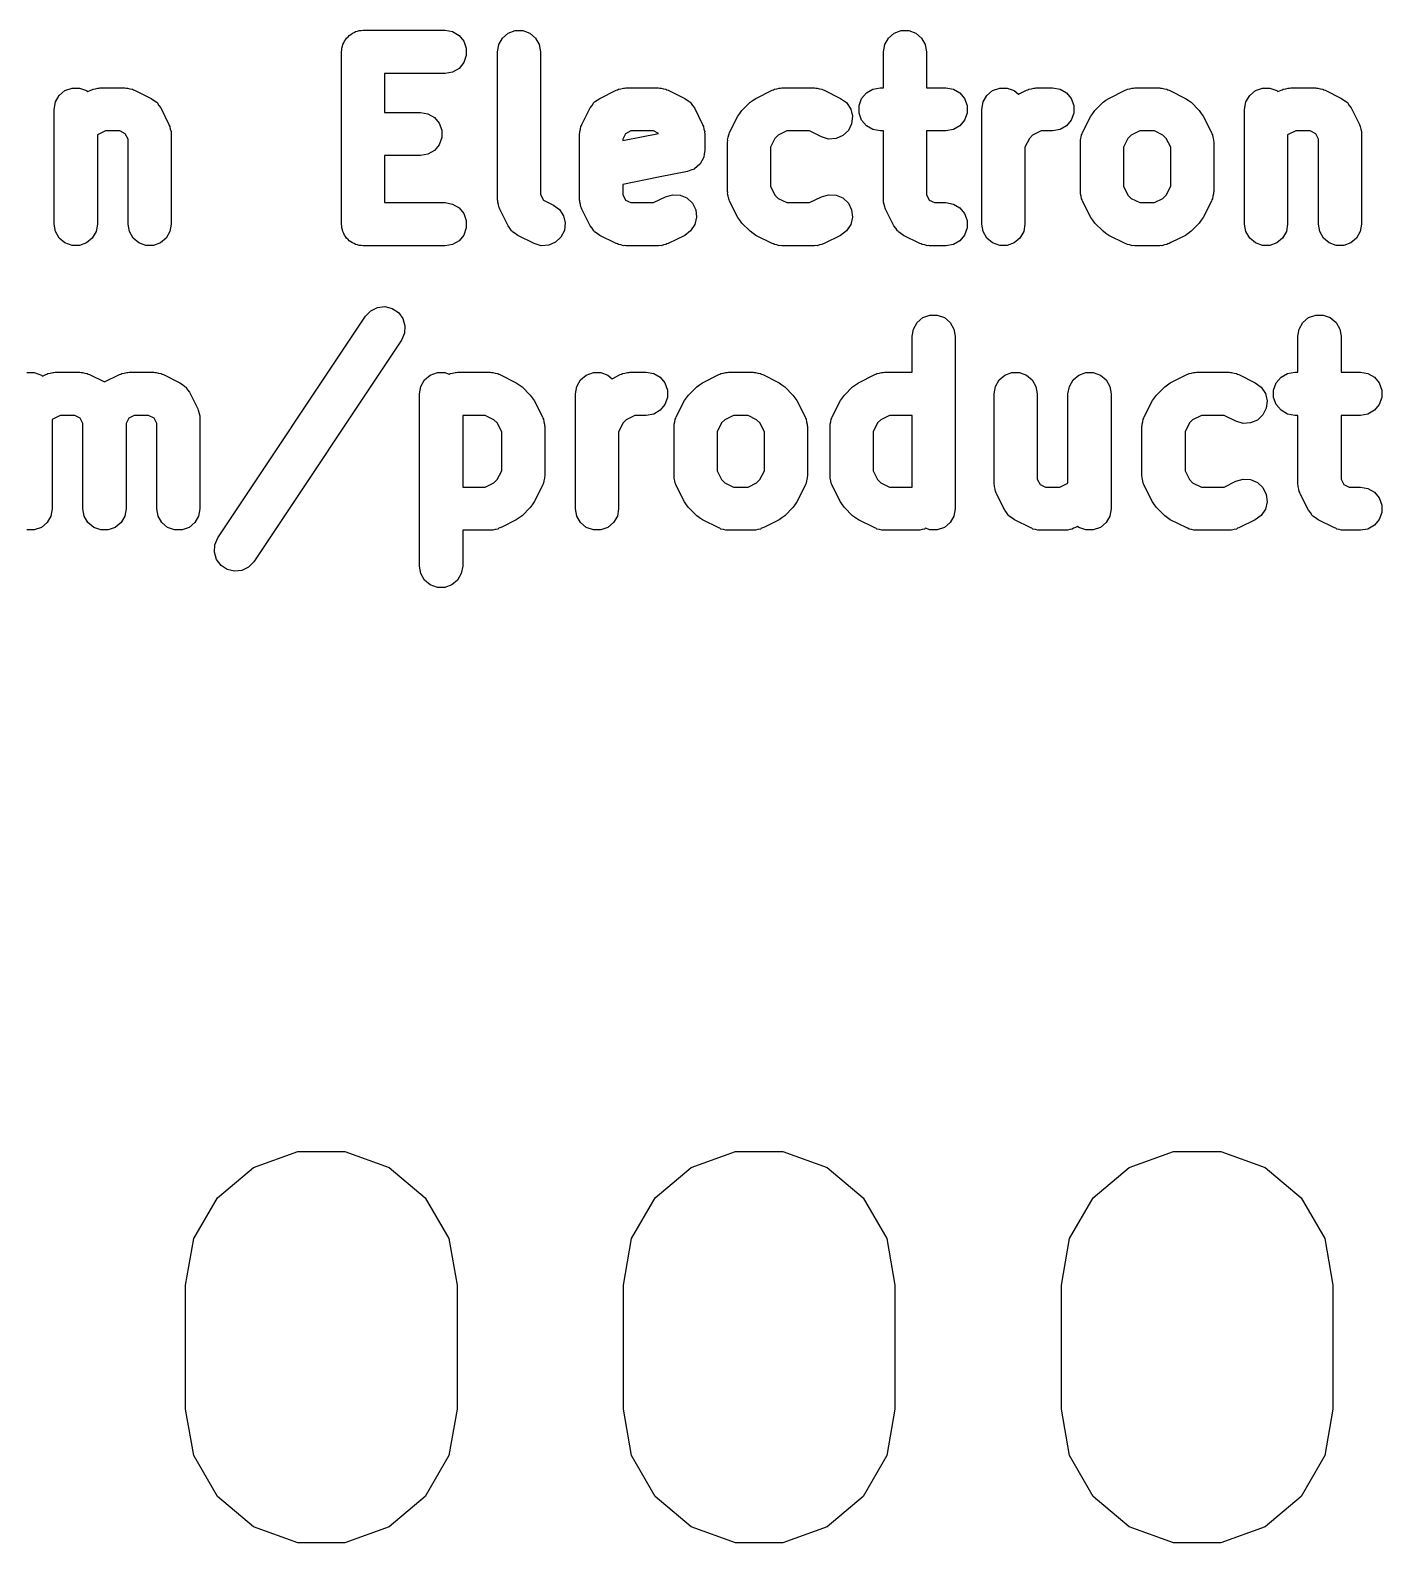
# Model space of a CAD drawing. Extents: x 94.7 to 182.4, y -163.6 to -70.2.
# Drawn here: x 160.08 to 167.92, y -109.25 to -100.48 of the extents above; entities that cross this region are included whole.
import ezdxf

# ---------------------------------------------------------------- set-up
doc = ezdxf.new("R2010")
doc.units = 0
doc.header["$MEASUREMENT"] = 0
doc.layers.add('BLACK', color=7, linetype='CONTINUOUS')

msp = doc.modelspace()

# ---------------------------------------------------------------- linework, layer by layer
at = {"layer": 'Black'}
for p, q in [((161.904, -100.545), (161.911, -100.537)), ((161.911, -100.537), (161.916, -100.527)), ((161.916, -100.527), (161.925, -100.52)), ((161.925, -100.52), (161.932, -100.512)), ((161.932, -100.512), (161.941, -100.506)), ((161.941, -100.506), (161.95, -100.499)), ((161.95, -100.499), (161.96, -100.495)), ((161.96, -100.495), (161.969, -100.49)), ((161.969, -100.49), (161.98, -100.488)), ((161.98, -100.488), (161.99, -100.484)), ((161.99, -100.484), (162.001, -100.484)), ((162.001, -100.484), (162.012, -100.482)), ((162.012, -100.482), (162.488, -100.482)), ((162.488, -100.482), (162.531, -100.49)), ((162.531, -100.49), (162.569, -100.512)), ((162.569, -100.512), (162.597, -100.545)), ((162.799, -100.565), (162.821, -100.527)), ((162.821, -100.527), (162.854, -100.499)), ((162.854, -100.499), (162.895, -100.484)), ((162.895, -100.484), (162.939, -100.484)), ((162.939, -100.484), (162.979, -100.499)), ((162.979, -100.499), (163.013, -100.527)), ((163.013, -100.527), (163.034, -100.565)), ((165.038, -100.565), (165.059, -100.527)), ((165.059, -100.527), (165.093, -100.499)), ((165.093, -100.499), (165.133, -100.484)), ((165.133, -100.484), (165.177, -100.484)), ((165.177, -100.484), (165.218, -100.499)), ((165.218, -100.499), (165.251, -100.527)), ((165.251, -100.527), (165.273, -100.565)), ((161.887, -100.607), (161.889, -100.597)), ((161.887, -101.607), (161.887, -100.607)), ((161.889, -100.586), (161.893, -100.575)), ((161.889, -100.597), (161.889, -100.586)), ((161.893, -100.575), (161.895, -100.565)), ((161.895, -100.565), (161.9, -100.555)), ((161.9, -100.555), (161.904, -100.545)), ((162.597, -100.545), (162.611, -100.586)), ((162.611, -100.586), (162.611, -100.629)), ((162.792, -100.607), (162.799, -100.565)), ((162.792, -101.465), (162.792, -100.607)), ((163.034, -100.565), (163.042, -100.607)), ((163.042, -100.607), (163.042, -101.435)), ((165.03, -100.607), (165.038, -100.565)), ((165.03, -100.816), (165.03, -100.607)), ((165.273, -100.565), (165.28, -100.607)), ((165.28, -100.607), (165.28, -100.816)), ((162.569, -100.703), (162.531, -100.725)), ((162.597, -100.67), (162.569, -100.703)), ((162.611, -100.629), (162.597, -100.67)), ((162.488, -100.732), (162.137, -100.732)), ((162.137, -100.732), (162.137, -100.959)), ((162.531, -100.725), (162.488, -100.732)), ((160.228, -100.898), (160.25, -100.86)), ((160.25, -100.86), (160.283, -100.832)), ((160.283, -100.832), (160.324, -100.818)), ((160.324, -100.818), (160.367, -100.818)), ((160.367, -100.818), (160.408, -100.832)), ((160.408, -100.832), (160.415, -100.838)), ((160.415, -100.838), (160.432, -100.829)), ((160.432, -100.829), (160.439, -100.827)), ((160.439, -100.827), (160.446, -100.823)), ((160.446, -100.823), (160.46, -100.821)), ((160.46, -100.821), (160.474, -100.817)), ((160.474, -100.817), (160.481, -100.817)), ((160.481, -100.817), (160.488, -100.816)), ((160.488, -100.816), (160.631, -100.816)), ((160.631, -100.816), (160.638, -100.817)), ((160.638, -100.817), (160.646, -100.817)), ((160.646, -100.817), (160.66, -100.821)), ((160.66, -100.821), (160.674, -100.823)), ((160.674, -100.823), (160.68, -100.827)), ((160.68, -100.827), (160.687, -100.829)), ((160.687, -100.829), (160.782, -100.877)), ((160.782, -100.877), (160.797, -100.887)), ((160.797, -100.887), (160.812, -100.898)), ((163.355, -100.898), (163.37, -100.887)), ((163.37, -100.887), (163.385, -100.877)), ((163.385, -100.877), (163.48, -100.829)), ((163.48, -100.829), (163.487, -100.827)), ((163.487, -100.827), (163.493, -100.823)), ((163.493, -100.823), (163.508, -100.821)), ((163.508, -100.821), (163.522, -100.817)), ((163.522, -100.817), (163.529, -100.817)), ((163.529, -100.817), (163.536, -100.816)), ((163.536, -100.816), (163.726, -100.816)), ((163.726, -100.816), (163.734, -100.817)), ((163.734, -100.817), (163.741, -100.817)), ((163.741, -100.817), (163.755, -100.821)), ((163.755, -100.821), (163.769, -100.823)), ((163.769, -100.823), (163.775, -100.827)), ((163.775, -100.827), (163.782, -100.829)), ((163.782, -100.829), (163.878, -100.877)), ((163.878, -100.877), (163.892, -100.887)), ((163.892, -100.887), (163.908, -100.898)), ((164.257, -100.9), (164.274, -100.888)), ((164.274, -100.888), (164.29, -100.877)), ((164.29, -100.877), (164.385, -100.829)), ((164.385, -100.829), (164.392, -100.827)), ((164.392, -100.827), (164.398, -100.823)), ((164.398, -100.823), (164.412, -100.821)), ((164.412, -100.821), (164.426, -100.817)), ((164.426, -100.817), (164.434, -100.817)), ((164.434, -100.817), (164.441, -100.816)), ((164.441, -100.816), (164.631, -100.816)), ((164.631, -100.816), (164.638, -100.817)), ((164.638, -100.817), (164.646, -100.817)), ((164.646, -100.817), (164.66, -100.821)), ((164.66, -100.821), (164.674, -100.823)), ((164.674, -100.823), (164.68, -100.827)), ((164.68, -100.827), (164.687, -100.829)), ((164.687, -100.829), (164.782, -100.877)), ((164.782, -100.877), (164.817, -100.902)), ((164.889, -100.919), (164.904, -100.878)), ((164.904, -100.878), (164.932, -100.845)), ((164.932, -100.845), (164.969, -100.823)), ((164.969, -100.823), (165.012, -100.816)), ((165.012, -100.816), (165.03, -100.816)), ((165.28, -100.816), (165.393, -100.816)), ((165.393, -100.816), (165.436, -100.823)), ((165.436, -100.823), (165.473, -100.845)), ((165.473, -100.845), (165.501, -100.878)), ((165.501, -100.878), (165.516, -100.919)), ((165.609, -100.898), (165.631, -100.86)), ((165.631, -100.86), (165.664, -100.832)), ((165.664, -100.832), (165.705, -100.818)), ((165.705, -100.818), (165.748, -100.818)), ((165.748, -100.818), (165.789, -100.832)), ((165.789, -100.832), (165.813, -100.853)), ((165.813, -100.853), (165.861, -100.829)), ((165.861, -100.829), (165.868, -100.827)), ((165.868, -100.827), (165.874, -100.823)), ((165.874, -100.823), (165.889, -100.821)), ((165.889, -100.821), (165.903, -100.817)), ((165.903, -100.817), (165.91, -100.817)), ((165.91, -100.817), (165.917, -100.816)), ((165.917, -100.816), (166.012, -100.816)), ((166.012, -100.816), (166.055, -100.823)), ((166.055, -100.823), (166.093, -100.845)), ((166.093, -100.845), (166.12, -100.878)), ((166.12, -100.878), (166.135, -100.919)), ((166.305, -100.9), (166.321, -100.888)), ((166.321, -100.888), (166.337, -100.877)), ((166.337, -100.877), (166.432, -100.829)), ((166.432, -100.829), (166.439, -100.827)), ((166.439, -100.827), (166.446, -100.823)), ((166.446, -100.823), (166.46, -100.821)), ((166.46, -100.821), (166.474, -100.817)), ((166.474, -100.817), (166.481, -100.817)), ((166.481, -100.817), (166.488, -100.816)), ((166.488, -100.816), (166.631, -100.816)), ((166.631, -100.816), (166.638, -100.817)), ((166.638, -100.817), (166.646, -100.817)), ((166.646, -100.817), (166.66, -100.821)), ((166.66, -100.821), (166.674, -100.823)), ((166.674, -100.823), (166.68, -100.827)), ((166.68, -100.827), (166.687, -100.829)), ((166.687, -100.829), (166.782, -100.877)), ((166.782, -100.877), (166.798, -100.888)), ((166.798, -100.888), (166.815, -100.9)), ((167.133, -100.898), (167.155, -100.86)), ((167.155, -100.86), (167.188, -100.832)), ((167.188, -100.832), (167.229, -100.818)), ((167.229, -100.818), (167.272, -100.818)), ((167.272, -100.818), (167.313, -100.832)), ((167.313, -100.832), (167.319, -100.838)), ((167.319, -100.838), (167.337, -100.829)), ((167.337, -100.829), (167.344, -100.827)), ((167.344, -100.827), (167.35, -100.823)), ((167.35, -100.823), (167.365, -100.821)), ((167.365, -100.821), (167.379, -100.817)), ((167.379, -100.817), (167.386, -100.817)), ((167.386, -100.817), (167.393, -100.816)), ((167.393, -100.816), (167.536, -100.816)), ((167.536, -100.816), (167.543, -100.817)), ((167.543, -100.817), (167.55, -100.817)), ((167.55, -100.817), (167.564, -100.821)), ((167.564, -100.821), (167.579, -100.823)), ((167.579, -100.823), (167.585, -100.827)), ((167.585, -100.827), (167.592, -100.829)), ((167.592, -100.829), (167.687, -100.877)), ((167.687, -100.877), (167.702, -100.887)), ((167.702, -100.887), (167.717, -100.898)), ((160.221, -100.941), (160.228, -100.898)), ((160.221, -101.607), (160.221, -100.941)), ((160.812, -100.898), (160.814, -100.9)), ((160.814, -100.9), (160.817, -100.902)), ((160.817, -100.902), (160.827, -100.918)), ((160.827, -100.918), (160.838, -100.932)), ((160.838, -100.932), (160.886, -101.028)), ((162.137, -100.959), (162.346, -100.959)), ((162.346, -100.959), (162.388, -100.966)), ((162.388, -100.966), (162.426, -100.988)), ((163.281, -101.028), (163.329, -100.932)), ((163.329, -100.932), (163.34, -100.918)), ((163.34, -100.918), (163.35, -100.902)), ((163.35, -100.902), (163.353, -100.9)), ((163.353, -100.9), (163.355, -100.898)), ((163.908, -100.898), (163.91, -100.9)), ((163.91, -100.9), (163.912, -100.902)), ((163.912, -100.902), (163.923, -100.918)), ((163.923, -100.918), (163.934, -100.932)), ((163.934, -100.932), (163.981, -101.028)), ((164.186, -100.98), (164.198, -100.964)), ((164.198, -100.964), (164.21, -100.948)), ((164.21, -100.948), (164.257, -100.9)), ((164.817, -100.902), (164.841, -100.939)), ((164.841, -100.939), (164.851, -100.981)), ((164.889, -100.962), (164.889, -100.919)), ((164.904, -101.003), (164.889, -100.962)), ((165.516, -100.962), (165.501, -101.003)), ((165.516, -100.919), (165.516, -100.962)), ((165.601, -100.941), (165.609, -100.898)), ((165.601, -101.607), (165.601, -100.941)), ((166.135, -100.962), (166.12, -101.003)), ((166.135, -100.919), (166.135, -100.962)), ((166.234, -100.98), (166.246, -100.964)), ((166.246, -100.964), (166.257, -100.948)), ((166.257, -100.948), (166.305, -100.9)), ((166.815, -100.9), (166.862, -100.948)), ((166.862, -100.948), (166.874, -100.964)), ((166.874, -100.964), (166.886, -100.98)), ((167.125, -100.941), (167.133, -100.898)), ((167.125, -101.607), (167.125, -100.941)), ((167.717, -100.898), (167.719, -100.9)), ((167.719, -100.9), (167.722, -100.902)), ((167.722, -100.902), (167.732, -100.918)), ((167.732, -100.918), (167.743, -100.932)), ((167.743, -100.932), (167.791, -101.028)), ((160.886, -101.028), (160.888, -101.035)), ((160.888, -101.035), (160.892, -101.041)), ((160.892, -101.041), (160.894, -101.055)), ((160.894, -101.055), (160.898, -101.069)), ((162.426, -100.988), (162.454, -101.021)), ((162.454, -101.021), (162.469, -101.062)), ((162.469, -101.062), (162.469, -101.105)), ((163.269, -101.069), (163.273, -101.055)), ((163.273, -101.055), (163.276, -101.041)), ((163.276, -101.041), (163.279, -101.035)), ((163.279, -101.035), (163.281, -101.028)), ((163.981, -101.028), (163.983, -101.035)), ((163.983, -101.035), (163.987, -101.041)), ((163.987, -101.041), (163.989, -101.055)), ((163.989, -101.055), (163.994, -101.069)), ((164.138, -101.075), (164.186, -100.98)), ((164.827, -101.063), (164.795, -101.093)), ((164.846, -101.024), (164.827, -101.063)), ((164.851, -100.981), (164.846, -101.024)), ((164.932, -101.036), (164.904, -101.003)), ((164.969, -101.058), (164.932, -101.036)), ((165.012, -101.066), (164.969, -101.058)), ((165.436, -101.058), (165.393, -101.066)), ((165.473, -101.036), (165.436, -101.058)), ((165.501, -101.003), (165.473, -101.036)), ((166.055, -101.058), (166.012, -101.066)), ((166.093, -101.036), (166.055, -101.058)), ((166.12, -101.003), (166.093, -101.036)), ((166.186, -101.075), (166.234, -100.98)), ((166.886, -100.98), (166.934, -101.075)), ((167.791, -101.028), (167.793, -101.035)), ((167.793, -101.035), (167.796, -101.041)), ((167.796, -101.041), (167.799, -101.055)), ((167.799, -101.055), (167.803, -101.069)), ((160.518, -101.066), (160.471, -101.089)), ((160.471, -101.089), (160.471, -101.607)), ((160.602, -101.066), (160.518, -101.066)), ((160.633, -101.082), (160.602, -101.066)), ((160.649, -101.113), (160.633, -101.082)), ((160.649, -101.607), (160.649, -101.113)), ((160.898, -101.069), (160.898, -101.076)), ((160.898, -101.076), (160.899, -101.084)), ((160.899, -101.084), (160.899, -101.607)), ((162.454, -101.146), (162.426, -101.179)), ((162.469, -101.105), (162.454, -101.146)), ((163.268, -101.084), (163.269, -101.076)), ((163.268, -101.465), (163.268, -101.084)), ((163.269, -101.076), (163.269, -101.069)), ((163.518, -101.122), (163.726, -101.08)), ((163.534, -101.082), (163.518, -101.113)), ((163.518, -101.113), (163.518, -101.122)), ((163.566, -101.066), (163.534, -101.082)), ((163.697, -101.066), (163.566, -101.066)), ((163.726, -101.08), (163.697, -101.066)), ((163.994, -101.069), (163.993, -101.076)), ((163.993, -101.076), (163.994, -101.084)), ((163.994, -101.084), (163.994, -101.179)), ((164.125, -101.131), (164.127, -101.124)), ((164.125, -101.417), (164.125, -101.131)), ((164.126, -101.117), (164.13, -101.103)), ((164.127, -101.124), (164.126, -101.117)), ((164.13, -101.103), (164.133, -101.088)), ((164.133, -101.088), (164.136, -101.082)), ((164.136, -101.082), (164.138, -101.075)), ((164.401, -101.11), (164.375, -101.161)), ((164.42, -101.091), (164.401, -101.11)), ((164.47, -101.066), (164.42, -101.091)), ((164.602, -101.066), (164.47, -101.066)), ((164.671, -101.1), (164.602, -101.066)), ((164.712, -101.113), (164.671, -101.1)), ((164.756, -101.11), (164.712, -101.113)), ((164.795, -101.093), (164.756, -101.11)), ((165.03, -101.066), (165.012, -101.066)), ((165.03, -101.465), (165.03, -101.066)), ((165.393, -101.066), (165.28, -101.066)), ((165.28, -101.066), (165.28, -101.435)), ((165.877, -101.11), (165.851, -101.161)), ((165.896, -101.091), (165.877, -101.11)), ((165.946, -101.066), (165.896, -101.091)), ((166.012, -101.066), (165.946, -101.066)), ((166.173, -101.131), (166.174, -101.124)), ((166.173, -101.417), (166.173, -101.131)), ((166.174, -101.117), (166.178, -101.103)), ((166.174, -101.124), (166.174, -101.117)), ((166.178, -101.103), (166.18, -101.088)), ((166.18, -101.088), (166.184, -101.082)), ((166.184, -101.082), (166.186, -101.075)), ((166.448, -101.11), (166.423, -101.161)), ((166.467, -101.091), (166.448, -101.11)), ((166.518, -101.066), (166.467, -101.091)), ((166.602, -101.066), (166.518, -101.066)), ((166.652, -101.091), (166.602, -101.066)), ((166.671, -101.11), (166.652, -101.091)), ((166.697, -101.161), (166.671, -101.11)), ((166.934, -101.075), (166.936, -101.082)), ((166.936, -101.082), (166.939, -101.088)), ((166.939, -101.088), (166.942, -101.103)), ((166.942, -101.103), (166.946, -101.117)), ((166.946, -101.117), (166.945, -101.124)), ((166.945, -101.124), (166.947, -101.131)), ((166.947, -101.131), (166.947, -101.417)), ((167.423, -101.066), (167.375, -101.089)), ((167.375, -101.089), (167.375, -101.607)), ((167.506, -101.066), (167.423, -101.066)), ((167.538, -101.082), (167.506, -101.066)), ((167.554, -101.113), (167.538, -101.082)), ((167.554, -101.607), (167.554, -101.113)), ((167.803, -101.069), (167.803, -101.076)), ((167.803, -101.076), (167.804, -101.084)), ((167.804, -101.084), (167.804, -101.607)), ((162.346, -101.209), (162.137, -101.209)), ((162.137, -101.209), (162.137, -101.482)), ((162.388, -101.201), (162.346, -101.209)), ((162.426, -101.179), (162.388, -101.201)), ((163.977, -101.239), (163.967, -101.257)), ((163.987, -101.222), (163.977, -101.239)), ((163.988, -101.219), (163.987, -101.22)), ((163.987, -101.22), (163.987, -101.222)), ((163.991, -101.199), (163.988, -101.219)), ((163.994, -101.179), (163.991, -101.199)), ((164.375, -101.161), (164.375, -101.387)), ((165.851, -101.161), (165.851, -101.607)), ((166.423, -101.161), (166.423, -101.387)), ((166.697, -101.387), (166.697, -101.161)), ((163.894, -101.301), (163.726, -101.335)), ((163.913, -101.294), (163.894, -101.301)), ((163.932, -101.287), (163.913, -101.294)), ((163.933, -101.286), (163.932, -101.287)), ((163.934, -101.286), (163.933, -101.286)), ((163.95, -101.272), (163.934, -101.286)), ((163.965, -101.259), (163.95, -101.272)), ((163.966, -101.258), (163.965, -101.259)), ((163.967, -101.257), (163.966, -101.258)), ((163.726, -101.335), (163.518, -101.377)), ((163.518, -101.377), (163.518, -101.435)), ((164.375, -101.387), (164.401, -101.438)), ((166.423, -101.387), (166.448, -101.438)), ((166.671, -101.438), (166.697, -101.387)), ((162.137, -101.482), (162.488, -101.482)), ((162.488, -101.482), (162.531, -101.49)), ((162.531, -101.49), (162.569, -101.512)), ((162.793, -101.472), (162.792, -101.465)), ((162.793, -101.479), (162.793, -101.472)), ((162.797, -101.493), (162.793, -101.479)), ((162.799, -101.507), (162.797, -101.493)), ((163.042, -101.435), (163.058, -101.467)), ((163.058, -101.467), (163.116, -101.496)), ((163.116, -101.496), (163.151, -101.521)), ((163.269, -101.472), (163.268, -101.465)), ((163.269, -101.479), (163.269, -101.472)), ((163.273, -101.493), (163.269, -101.479)), ((163.276, -101.507), (163.273, -101.493)), ((163.518, -101.435), (163.534, -101.467)), ((163.534, -101.467), (163.566, -101.482)), ((163.566, -101.482), (163.697, -101.482)), ((163.697, -101.482), (163.766, -101.448)), ((163.766, -101.448), (163.807, -101.436)), ((163.807, -101.436), (163.851, -101.438)), ((163.851, -101.438), (163.891, -101.455)), ((163.891, -101.455), (163.922, -101.485)), ((163.922, -101.485), (163.942, -101.524)), ((164.127, -101.424), (164.125, -101.417)), ((164.126, -101.431), (164.127, -101.424)), ((164.13, -101.445), (164.126, -101.431)), ((164.133, -101.46), (164.13, -101.445)), ((164.136, -101.466), (164.133, -101.46)), ((164.138, -101.473), (164.136, -101.466)), ((164.186, -101.568), (164.138, -101.473)), ((164.401, -101.438), (164.42, -101.457)), ((164.42, -101.457), (164.47, -101.482)), ((164.47, -101.482), (164.602, -101.482)), ((164.602, -101.482), (164.671, -101.448)), ((164.671, -101.448), (164.712, -101.436)), ((164.712, -101.436), (164.756, -101.438)), ((164.756, -101.438), (164.795, -101.455)), ((164.795, -101.455), (164.827, -101.485)), ((164.827, -101.485), (164.846, -101.524)), ((165.031, -101.472), (165.03, -101.465)), ((165.031, -101.479), (165.031, -101.472)), ((165.035, -101.493), (165.031, -101.479)), ((165.038, -101.507), (165.035, -101.493)), ((165.28, -101.435), (165.296, -101.467)), ((165.296, -101.467), (165.327, -101.482)), ((165.327, -101.482), (165.393, -101.482)), ((165.393, -101.482), (165.436, -101.49)), ((165.436, -101.49), (165.473, -101.512)), ((166.174, -101.424), (166.173, -101.417)), ((166.174, -101.431), (166.174, -101.424)), ((166.178, -101.445), (166.174, -101.431)), ((166.18, -101.46), (166.178, -101.445)), ((166.184, -101.466), (166.18, -101.46)), ((166.186, -101.473), (166.184, -101.466)), ((166.234, -101.568), (166.186, -101.473)), ((166.448, -101.438), (166.467, -101.457)), ((166.467, -101.457), (166.518, -101.482)), ((166.518, -101.482), (166.602, -101.482)), ((166.602, -101.482), (166.652, -101.457)), ((166.652, -101.457), (166.671, -101.438)), ((166.934, -101.473), (166.886, -101.568)), ((166.936, -101.466), (166.934, -101.473)), ((166.939, -101.46), (166.936, -101.466)), ((166.942, -101.445), (166.939, -101.46)), ((166.946, -101.431), (166.942, -101.445)), ((166.947, -101.417), (166.945, -101.424)), ((166.945, -101.424), (166.946, -101.431)), ((162.569, -101.512), (162.597, -101.545)), ((162.597, -101.545), (162.611, -101.586)), ((162.611, -101.586), (162.611, -101.629)), ((162.803, -101.514), (162.799, -101.507)), ((162.805, -101.52), (162.803, -101.514)), ((162.853, -101.616), (162.805, -101.52)), ((163.151, -101.521), (163.174, -101.558)), ((163.174, -101.558), (163.185, -101.6)), ((163.279, -101.514), (163.276, -101.507)), ((163.281, -101.52), (163.279, -101.514)), ((163.329, -101.616), (163.281, -101.52)), ((163.946, -101.567), (163.936, -101.609)), ((163.942, -101.524), (163.946, -101.567)), ((164.198, -101.584), (164.186, -101.568)), ((164.21, -101.601), (164.198, -101.584)), ((164.851, -101.567), (164.841, -101.609)), ((164.846, -101.524), (164.851, -101.567)), ((165.041, -101.514), (165.038, -101.507)), ((165.043, -101.52), (165.041, -101.514)), ((165.091, -101.616), (165.043, -101.52)), ((165.473, -101.512), (165.501, -101.545)), ((165.501, -101.545), (165.516, -101.586)), ((165.516, -101.586), (165.516, -101.629)), ((166.246, -101.584), (166.234, -101.568)), ((166.257, -101.601), (166.246, -101.584)), ((166.874, -101.584), (166.862, -101.601)), ((166.886, -101.568), (166.874, -101.584)), ((160.228, -101.65), (160.221, -101.607)), ((160.25, -101.688), (160.228, -101.65)), ((160.463, -101.65), (160.441, -101.688)), ((160.471, -101.607), (160.463, -101.65)), ((160.657, -101.65), (160.649, -101.607)), ((160.678, -101.688), (160.657, -101.65)), ((160.892, -101.65), (160.87, -101.688)), ((160.899, -101.607), (160.892, -101.65)), ((161.889, -101.618), (161.887, -101.607)), ((161.889, -101.629), (161.889, -101.618)), ((161.893, -101.639), (161.889, -101.629)), ((161.895, -101.65), (161.893, -101.639)), ((161.9, -101.66), (161.895, -101.65)), ((161.904, -101.67), (161.9, -101.66)), ((161.911, -101.678), (161.904, -101.67)), ((161.916, -101.688), (161.911, -101.678)), ((162.597, -101.67), (162.569, -101.703)), ((162.611, -101.629), (162.597, -101.67)), ((162.864, -101.63), (162.853, -101.616)), ((162.874, -101.646), (162.864, -101.63)), ((162.877, -101.648), (162.874, -101.646)), ((162.879, -101.651), (162.877, -101.648)), ((162.894, -101.661), (162.879, -101.651)), ((162.909, -101.672), (162.894, -101.661)), ((163.004, -101.719), (162.909, -101.672)), ((163.18, -101.643), (163.16, -101.682)), ((163.185, -101.6), (163.18, -101.643)), ((163.34, -101.63), (163.329, -101.616)), ((163.35, -101.646), (163.34, -101.63)), ((163.353, -101.648), (163.35, -101.646)), ((163.355, -101.651), (163.353, -101.648)), ((163.37, -101.661), (163.355, -101.651)), ((163.385, -101.672), (163.37, -101.661)), ((163.48, -101.719), (163.385, -101.672)), ((163.878, -101.672), (163.782, -101.719)), ((163.912, -101.646), (163.878, -101.672)), ((163.936, -101.609), (163.912, -101.646)), ((164.257, -101.648), (164.21, -101.601)), ((164.274, -101.66), (164.257, -101.648)), ((164.29, -101.672), (164.274, -101.66)), ((164.385, -101.719), (164.29, -101.672)), ((164.782, -101.672), (164.687, -101.719)), ((164.817, -101.646), (164.782, -101.672)), ((164.841, -101.609), (164.817, -101.646)), ((165.102, -101.63), (165.091, -101.616)), ((165.112, -101.646), (165.102, -101.63)), ((165.115, -101.648), (165.112, -101.646)), ((165.117, -101.651), (165.115, -101.648)), ((165.132, -101.661), (165.117, -101.651)), ((165.147, -101.672), (165.132, -101.661)), ((165.242, -101.719), (165.147, -101.672)), ((165.501, -101.67), (165.473, -101.703)), ((165.516, -101.629), (165.501, -101.67)), ((165.609, -101.65), (165.601, -101.607)), ((165.631, -101.688), (165.609, -101.65)), ((165.844, -101.65), (165.822, -101.688)), ((165.851, -101.607), (165.844, -101.65)), ((166.305, -101.648), (166.257, -101.601)), ((166.321, -101.66), (166.305, -101.648)), ((166.337, -101.672), (166.321, -101.66)), ((166.432, -101.719), (166.337, -101.672)), ((166.782, -101.672), (166.697, -101.714)), ((166.798, -101.66), (166.782, -101.672)), ((166.815, -101.648), (166.798, -101.66)), ((166.862, -101.601), (166.815, -101.648)), ((167.133, -101.65), (167.125, -101.607)), ((167.155, -101.688), (167.133, -101.65)), ((167.368, -101.65), (167.346, -101.688)), ((167.375, -101.607), (167.368, -101.65)), ((167.561, -101.65), (167.554, -101.607)), ((167.583, -101.688), (167.561, -101.65)), ((167.796, -101.65), (167.775, -101.688)), ((167.804, -101.607), (167.796, -101.65)), ((160.283, -101.716), (160.25, -101.688)), ((160.324, -101.73), (160.283, -101.716)), ((160.367, -101.73), (160.324, -101.73)), ((160.408, -101.716), (160.367, -101.73)), ((160.441, -101.688), (160.408, -101.716)), ((160.712, -101.716), (160.678, -101.688)), ((160.752, -101.73), (160.712, -101.716)), ((160.796, -101.73), (160.752, -101.73)), ((160.837, -101.716), (160.796, -101.73)), ((160.87, -101.688), (160.837, -101.716)), ((161.925, -101.695), (161.916, -101.688)), ((161.932, -101.703), (161.925, -101.695)), ((161.941, -101.709), (161.932, -101.703)), ((161.95, -101.716), (161.941, -101.709)), ((161.96, -101.719), (161.95, -101.716)), ((161.969, -101.725), (161.96, -101.719)), ((161.98, -101.727), (161.969, -101.725)), ((161.99, -101.73), (161.98, -101.727)), ((162.001, -101.73), (161.99, -101.73)), ((162.012, -101.732), (162.001, -101.73)), ((162.488, -101.732), (162.012, -101.732)), ((162.531, -101.725), (162.488, -101.732)), ((162.569, -101.703), (162.531, -101.725)), ((163.046, -101.732), (163.004, -101.719)), ((163.089, -101.729), (163.046, -101.732)), ((163.129, -101.712), (163.089, -101.729)), ((163.16, -101.682), (163.129, -101.712)), ((163.487, -101.721), (163.48, -101.719)), ((163.493, -101.725), (163.487, -101.721)), ((163.508, -101.727), (163.493, -101.725)), ((163.522, -101.732), (163.508, -101.727)), ((163.529, -101.731), (163.522, -101.732)), ((163.536, -101.732), (163.529, -101.731)), ((163.726, -101.732), (163.536, -101.732)), ((163.734, -101.731), (163.726, -101.732)), ((163.741, -101.732), (163.734, -101.731)), ((163.755, -101.727), (163.741, -101.732)), ((163.769, -101.725), (163.755, -101.727)), ((163.775, -101.721), (163.769, -101.725)), ((163.782, -101.719), (163.775, -101.721)), ((164.392, -101.721), (164.385, -101.719)), ((164.398, -101.725), (164.392, -101.721)), ((164.412, -101.727), (164.398, -101.725)), ((164.426, -101.732), (164.412, -101.727)), ((164.434, -101.731), (164.426, -101.732)), ((164.441, -101.732), (164.434, -101.731)), ((164.631, -101.732), (164.441, -101.732)), ((164.638, -101.731), (164.631, -101.732)), ((164.646, -101.732), (164.638, -101.731)), ((164.66, -101.727), (164.646, -101.732)), ((164.674, -101.725), (164.66, -101.727)), ((164.68, -101.721), (164.674, -101.725)), ((164.687, -101.719), (164.68, -101.721)), ((165.249, -101.721), (165.242, -101.719)), ((165.255, -101.725), (165.249, -101.721)), ((165.27, -101.727), (165.255, -101.725)), ((165.284, -101.732), (165.27, -101.727)), ((165.291, -101.731), (165.284, -101.732)), ((165.298, -101.732), (165.291, -101.731)), ((165.393, -101.732), (165.298, -101.732)), ((165.436, -101.725), (165.393, -101.732)), ((165.473, -101.703), (165.436, -101.725)), ((165.664, -101.716), (165.631, -101.688)), ((165.705, -101.73), (165.664, -101.716)), ((165.748, -101.73), (165.705, -101.73)), ((165.789, -101.716), (165.748, -101.73)), ((165.822, -101.688), (165.789, -101.716)), ((166.439, -101.721), (166.432, -101.719)), ((166.446, -101.725), (166.439, -101.721)), ((166.46, -101.727), (166.446, -101.725)), ((166.474, -101.732), (166.46, -101.727)), ((166.481, -101.731), (166.474, -101.732)), ((166.488, -101.732), (166.481, -101.731)), ((166.631, -101.732), (166.488, -101.732)), ((166.638, -101.731), (166.631, -101.732)), ((166.646, -101.732), (166.638, -101.731)), ((166.66, -101.727), (166.646, -101.732)), ((166.674, -101.725), (166.66, -101.727)), ((166.68, -101.721), (166.674, -101.725)), ((166.687, -101.719), (166.68, -101.721)), ((166.697, -101.714), (166.687, -101.719)), ((167.188, -101.716), (167.155, -101.688)), ((167.229, -101.73), (167.188, -101.716)), ((167.272, -101.73), (167.229, -101.73)), ((167.313, -101.716), (167.272, -101.73)), ((167.346, -101.688), (167.313, -101.716)), ((167.616, -101.716), (167.583, -101.688)), ((167.657, -101.73), (167.616, -101.716)), ((167.701, -101.73), (167.657, -101.73)), ((167.741, -101.716), (167.701, -101.73)), ((167.775, -101.688), (167.741, -101.716)), ((162.027, -102.14), (162.057, -102.109)), ((162.057, -102.109), (162.096, -102.09)), ((162.096, -102.09), (162.139, -102.085)), ((162.139, -102.085), (162.181, -102.095)), ((162.181, -102.095), (162.218, -102.119)), ((161.17, -103.426), (162.027, -102.14)), ((162.218, -102.119), (162.243, -102.154)), ((162.243, -102.154), (162.255, -102.196)), ((162.255, -102.196), (162.253, -102.239)), ((165.204, -102.215), (165.226, -102.177)), ((165.226, -102.177), (165.259, -102.149)), ((165.259, -102.149), (165.3, -102.134)), ((165.3, -102.134), (165.343, -102.134)), ((165.343, -102.134), (165.384, -102.149)), ((165.384, -102.149), (165.417, -102.177)), ((165.417, -102.177), (165.439, -102.215)), ((167.442, -102.215), (167.464, -102.177)), ((167.464, -102.177), (167.497, -102.149)), ((167.497, -102.149), (167.538, -102.134)), ((167.538, -102.134), (167.582, -102.134)), ((167.582, -102.134), (167.622, -102.149)), ((167.622, -102.149), (167.656, -102.177)), ((167.656, -102.177), (167.677, -102.215)), ((162.235, -102.279), (161.378, -103.565)), ((162.253, -102.239), (162.235, -102.279)), ((165.197, -102.257), (165.204, -102.215)), ((165.197, -102.466), (165.197, -102.257)), ((165.439, -102.215), (165.447, -102.257)), ((165.447, -102.257), (165.447, -103.257)), ((167.435, -102.257), (167.442, -102.215)), ((167.435, -102.466), (167.435, -102.257)), ((167.677, -102.215), (167.685, -102.257)), ((167.685, -102.257), (167.685, -102.466)), ((160.062, -102.468), (160.105, -102.468)), ((160.105, -102.468), (160.146, -102.482)), ((160.198, -102.471), (160.212, -102.467)), ((160.212, -102.467), (160.219, -102.467)), ((160.219, -102.467), (160.226, -102.466)), ((160.226, -102.466), (160.369, -102.466)), ((160.369, -102.466), (160.376, -102.467)), ((160.376, -102.467), (160.384, -102.467)), ((160.384, -102.467), (160.398, -102.471)), ((160.627, -102.471), (160.641, -102.467)), ((160.641, -102.467), (160.648, -102.467)), ((160.648, -102.467), (160.655, -102.466)), ((160.655, -102.466), (160.798, -102.466)), ((160.798, -102.466), (160.805, -102.467)), ((160.805, -102.467), (160.812, -102.467)), ((160.812, -102.467), (160.826, -102.471)), ((162.402, -102.482), (162.443, -102.468)), ((162.443, -102.468), (162.486, -102.468)), ((162.486, -102.468), (162.511, -102.477)), ((162.531, -102.471), (162.546, -102.467)), ((162.546, -102.467), (162.553, -102.467)), ((162.553, -102.467), (162.56, -102.466)), ((162.56, -102.466), (162.75, -102.466)), ((162.75, -102.466), (162.757, -102.467)), ((162.757, -102.467), (162.765, -102.467)), ((162.765, -102.467), (162.779, -102.471)), ((163.307, -102.482), (163.348, -102.468)), ((163.348, -102.468), (163.391, -102.468)), ((163.391, -102.468), (163.432, -102.482)), ((163.531, -102.471), (163.546, -102.467)), ((163.546, -102.467), (163.553, -102.467)), ((163.553, -102.467), (163.56, -102.466)), ((163.56, -102.466), (163.655, -102.466)), ((163.655, -102.466), (163.698, -102.473)), ((164.103, -102.471), (164.117, -102.467)), ((164.117, -102.467), (164.124, -102.467)), ((164.124, -102.467), (164.131, -102.466)), ((164.131, -102.466), (164.274, -102.466)), ((164.274, -102.466), (164.281, -102.467)), ((164.281, -102.467), (164.288, -102.467)), ((164.288, -102.467), (164.302, -102.471)), ((165.008, -102.471), (165.022, -102.467)), ((165.022, -102.467), (165.029, -102.467)), ((165.029, -102.467), (165.036, -102.466)), ((165.036, -102.466), (165.197, -102.466)), ((165.735, -102.482), (165.776, -102.468)), ((165.776, -102.468), (165.82, -102.468)), ((165.82, -102.468), (165.86, -102.482)), ((166.164, -102.482), (166.205, -102.468)), ((166.205, -102.468), (166.248, -102.468)), ((166.248, -102.468), (166.289, -102.482)), ((166.817, -102.471), (166.831, -102.467)), ((166.831, -102.467), (166.838, -102.467)), ((166.838, -102.467), (166.846, -102.466)), ((166.846, -102.466), (167.036, -102.466)), ((167.036, -102.466), (167.043, -102.467)), ((167.043, -102.467), (167.05, -102.467)), ((167.05, -102.467), (167.064, -102.471)), ((167.374, -102.473), (167.417, -102.466)), ((167.417, -102.466), (167.435, -102.466)), ((167.685, -102.466), (167.798, -102.466)), ((167.798, -102.466), (167.841, -102.473)), ((160.146, -102.482), (160.153, -102.488)), ((160.153, -102.488), (160.171, -102.479)), ((160.171, -102.479), (160.177, -102.477)), ((160.177, -102.477), (160.184, -102.473)), ((160.184, -102.473), (160.198, -102.471)), ((160.398, -102.471), (160.412, -102.473)), ((160.412, -102.473), (160.418, -102.477)), ((160.418, -102.477), (160.425, -102.479)), ((160.425, -102.479), (160.512, -102.522)), ((160.512, -102.522), (160.599, -102.479)), ((160.599, -102.479), (160.606, -102.477)), ((160.606, -102.477), (160.612, -102.473)), ((160.612, -102.473), (160.627, -102.471)), ((160.826, -102.471), (160.841, -102.473)), ((160.841, -102.473), (160.847, -102.477)), ((160.847, -102.477), (160.854, -102.479)), ((160.854, -102.479), (160.949, -102.527)), ((160.949, -102.527), (160.964, -102.537)), ((160.964, -102.537), (160.979, -102.548)), ((160.979, -102.548), (160.981, -102.55)), ((160.981, -102.55), (160.984, -102.552)), ((160.984, -102.552), (160.994, -102.568)), ((162.34, -102.591), (162.347, -102.548)), ((162.347, -102.548), (162.369, -102.51)), ((162.369, -102.51), (162.402, -102.482)), ((162.511, -102.477), (162.517, -102.473)), ((162.517, -102.473), (162.531, -102.471)), ((162.779, -102.471), (162.793, -102.473)), ((162.793, -102.473), (162.799, -102.477)), ((162.799, -102.477), (162.806, -102.479)), ((162.806, -102.479), (162.901, -102.527)), ((162.901, -102.527), (162.918, -102.538)), ((162.918, -102.538), (162.934, -102.55)), ((162.934, -102.55), (162.982, -102.598)), ((163.244, -102.591), (163.252, -102.548)), ((163.252, -102.548), (163.274, -102.51)), ((163.274, -102.51), (163.307, -102.482)), ((163.432, -102.482), (163.456, -102.503)), ((163.456, -102.503), (163.504, -102.479)), ((163.504, -102.479), (163.511, -102.477)), ((163.511, -102.477), (163.517, -102.473)), ((163.517, -102.473), (163.531, -102.471)), ((163.698, -102.473), (163.735, -102.495)), ((163.735, -102.495), (163.763, -102.528)), ((163.763, -102.528), (163.778, -102.569)), ((163.9, -102.598), (163.948, -102.55)), ((163.948, -102.55), (163.964, -102.538)), ((163.964, -102.538), (163.98, -102.527)), ((163.98, -102.527), (164.075, -102.479)), ((164.075, -102.479), (164.082, -102.477)), ((164.082, -102.477), (164.088, -102.473)), ((164.088, -102.473), (164.103, -102.471)), ((164.302, -102.471), (164.317, -102.473)), ((164.317, -102.473), (164.323, -102.477)), ((164.323, -102.477), (164.33, -102.479)), ((164.33, -102.479), (164.425, -102.527)), ((164.425, -102.527), (164.441, -102.538)), ((164.441, -102.538), (164.458, -102.55)), ((164.458, -102.55), (164.505, -102.598)), ((164.805, -102.598), (164.852, -102.55)), ((164.852, -102.55), (164.869, -102.538)), ((164.869, -102.538), (164.885, -102.527)), ((164.885, -102.527), (164.98, -102.479)), ((164.98, -102.479), (164.987, -102.477)), ((164.987, -102.477), (164.993, -102.473)), ((164.993, -102.473), (165.008, -102.471)), ((165.673, -102.591), (165.68, -102.548)), ((165.68, -102.548), (165.702, -102.51)), ((165.702, -102.51), (165.735, -102.482)), ((165.86, -102.482), (165.894, -102.51)), ((165.894, -102.51), (165.915, -102.548)), ((165.915, -102.548), (165.923, -102.591)), ((166.101, -102.591), (166.109, -102.548)), ((166.109, -102.548), (166.131, -102.51)), ((166.131, -102.51), (166.164, -102.482)), ((166.289, -102.482), (166.322, -102.51)), ((166.322, -102.51), (166.344, -102.548)), ((166.344, -102.548), (166.351, -102.591)), ((166.614, -102.598), (166.662, -102.55)), ((166.662, -102.55), (166.678, -102.538)), ((166.678, -102.538), (166.694, -102.527)), ((166.694, -102.527), (166.79, -102.479)), ((166.79, -102.479), (166.797, -102.477)), ((166.797, -102.477), (166.803, -102.473)), ((166.803, -102.473), (166.817, -102.471)), ((167.064, -102.471), (167.079, -102.473)), ((167.079, -102.473), (167.085, -102.477)), ((167.085, -102.477), (167.092, -102.479)), ((167.092, -102.479), (167.187, -102.527)), ((167.187, -102.527), (167.222, -102.552)), ((167.222, -102.552), (167.246, -102.589)), ((167.294, -102.569), (167.309, -102.528)), ((167.309, -102.528), (167.337, -102.495)), ((167.337, -102.495), (167.374, -102.473)), ((167.841, -102.473), (167.878, -102.495)), ((167.878, -102.495), (167.906, -102.528)), ((167.906, -102.528), (167.921, -102.569)), ((160.994, -102.568), (161.005, -102.582)), ((161.005, -102.582), (161.053, -102.678)), ((162.34, -103.591), (162.34, -102.591)), ((162.982, -102.598), (162.993, -102.614)), ((162.993, -102.614), (163.005, -102.63)), ((163.005, -102.63), (163.053, -102.725)), ((163.244, -103.257), (163.244, -102.591)), ((163.778, -102.612), (163.763, -102.653)), ((163.778, -102.569), (163.778, -102.612)), ((163.829, -102.725), (163.877, -102.63)), ((163.877, -102.63), (163.889, -102.614)), ((163.889, -102.614), (163.9, -102.598)), ((164.505, -102.598), (164.517, -102.614)), ((164.517, -102.614), (164.529, -102.63)), ((164.529, -102.63), (164.576, -102.725)), ((164.734, -102.725), (164.781, -102.63)), ((164.781, -102.63), (164.793, -102.614)), ((164.793, -102.614), (164.805, -102.598)), ((165.673, -103.115), (165.673, -102.591)), ((165.923, -102.591), (165.923, -103.085)), ((166.101, -103.109), (166.101, -102.591)), ((166.351, -102.591), (166.351, -103.257)), ((166.543, -102.725), (166.591, -102.63)), ((166.591, -102.63), (166.603, -102.614)), ((166.603, -102.614), (166.614, -102.598)), ((167.246, -102.589), (167.256, -102.631)), ((167.256, -102.631), (167.251, -102.674)), ((167.294, -102.612), (167.294, -102.569)), ((167.309, -102.653), (167.294, -102.612)), ((167.921, -102.612), (167.906, -102.653)), ((167.921, -102.569), (167.921, -102.612)), ((160.256, -102.716), (160.209, -102.739)), ((160.34, -102.716), (160.256, -102.716)), ((160.371, -102.732), (160.34, -102.716)), ((160.685, -102.716), (160.653, -102.732)), ((160.768, -102.716), (160.685, -102.716)), ((160.8, -102.732), (160.768, -102.716)), ((161.053, -102.678), (161.055, -102.685)), ((161.055, -102.685), (161.058, -102.691)), ((161.058, -102.691), (161.061, -102.705)), ((161.061, -102.705), (161.065, -102.719)), ((161.065, -102.719), (161.065, -102.726)), ((161.065, -102.726), (161.066, -102.734)), ((162.721, -102.716), (162.59, -102.716)), ((162.59, -102.716), (162.59, -103.132)), ((162.771, -102.741), (162.721, -102.716)), ((163.053, -102.725), (163.055, -102.732)), ((163.589, -102.716), (163.539, -102.741)), ((163.655, -102.716), (163.589, -102.716)), ((163.698, -102.708), (163.655, -102.716)), ((163.735, -102.686), (163.698, -102.708)), ((163.763, -102.653), (163.735, -102.686)), ((163.827, -102.732), (163.829, -102.725)), ((164.161, -102.716), (164.11, -102.741)), ((164.245, -102.716), (164.161, -102.716)), ((164.295, -102.741), (164.245, -102.716)), ((164.576, -102.725), (164.578, -102.732)), ((164.732, -102.732), (164.734, -102.725)), ((165.066, -102.716), (165.015, -102.741)), ((165.197, -102.716), (165.066, -102.716)), ((165.197, -103.132), (165.197, -102.716)), ((166.541, -102.732), (166.543, -102.725)), ((166.875, -102.716), (166.824, -102.741)), ((167.006, -102.716), (166.875, -102.716)), ((167.075, -102.75), (167.006, -102.716)), ((167.232, -102.713), (167.2, -102.743)), ((167.251, -102.674), (167.232, -102.713)), ((167.337, -102.686), (167.309, -102.653)), ((167.374, -102.708), (167.337, -102.686)), ((167.417, -102.716), (167.374, -102.708)), ((167.435, -102.716), (167.417, -102.716)), ((167.435, -103.115), (167.435, -102.716)), ((167.798, -102.716), (167.685, -102.716)), ((167.685, -102.716), (167.685, -103.085)), ((167.841, -102.708), (167.798, -102.716)), ((167.878, -102.686), (167.841, -102.708)), ((167.906, -102.653), (167.878, -102.686)), ((160.209, -102.739), (160.209, -103.257)), ((160.387, -102.763), (160.371, -102.732)), ((160.387, -103.257), (160.387, -102.763)), ((160.653, -102.732), (160.637, -102.763)), ((160.637, -102.763), (160.637, -103.257)), ((160.816, -102.763), (160.8, -102.732)), ((160.816, -103.257), (160.816, -102.763)), ((161.066, -102.734), (161.066, -103.257)), ((162.79, -102.76), (162.771, -102.741)), ((162.816, -102.811), (162.79, -102.76)), ((162.816, -103.037), (162.816, -102.811)), ((163.055, -102.732), (163.058, -102.738)), ((163.058, -102.738), (163.061, -102.753)), ((163.061, -102.753), (163.065, -102.767)), ((163.065, -102.767), (163.065, -102.774)), ((163.065, -102.774), (163.066, -102.781)), ((163.066, -102.781), (163.066, -103.067)), ((163.52, -102.76), (163.494, -102.811)), ((163.494, -102.811), (163.494, -103.257)), ((163.539, -102.741), (163.52, -102.76)), ((163.816, -102.781), (163.817, -102.774)), ((163.816, -103.067), (163.816, -102.781)), ((163.817, -102.767), (163.821, -102.753)), ((163.817, -102.774), (163.817, -102.767)), ((163.821, -102.753), (163.823, -102.738)), ((163.823, -102.738), (163.827, -102.732)), ((164.091, -102.76), (164.066, -102.811)), ((164.066, -102.811), (164.066, -103.037)), ((164.11, -102.741), (164.091, -102.76)), ((164.314, -102.76), (164.295, -102.741)), ((164.34, -102.811), (164.314, -102.76)), ((164.34, -103.037), (164.34, -102.811)), ((164.578, -102.732), (164.582, -102.738)), ((164.582, -102.738), (164.585, -102.753)), ((164.585, -102.753), (164.589, -102.767)), ((164.589, -102.767), (164.588, -102.774)), ((164.588, -102.774), (164.59, -102.781)), ((164.59, -102.781), (164.59, -103.067)), ((164.721, -102.767), (164.726, -102.753)), ((164.722, -102.774), (164.721, -102.767)), ((164.721, -102.781), (164.722, -102.774)), ((164.721, -103.067), (164.721, -102.781)), ((164.726, -102.753), (164.728, -102.738)), ((164.728, -102.738), (164.732, -102.732)), ((164.996, -102.76), (164.971, -102.811)), ((164.971, -102.811), (164.971, -103.037)), ((165.015, -102.741), (164.996, -102.76)), ((166.53, -102.781), (166.531, -102.774)), ((166.53, -103.067), (166.53, -102.781)), ((166.531, -102.767), (166.535, -102.753)), ((166.531, -102.774), (166.531, -102.767)), ((166.535, -102.753), (166.538, -102.738)), ((166.538, -102.738), (166.541, -102.732)), ((166.805, -102.76), (166.78, -102.811)), ((166.78, -102.811), (166.78, -103.037)), ((166.824, -102.741), (166.805, -102.76)), ((167.117, -102.763), (167.075, -102.75)), ((167.16, -102.76), (167.117, -102.763)), ((167.2, -102.743), (167.16, -102.76)), ((162.79, -103.088), (162.816, -103.037)), ((163.065, -103.081), (163.061, -103.095)), ((163.066, -103.067), (163.065, -103.074)), ((163.065, -103.074), (163.065, -103.081)), ((163.817, -103.074), (163.816, -103.067)), ((163.817, -103.081), (163.817, -103.074)), ((163.821, -103.095), (163.817, -103.081)), ((164.066, -103.037), (164.091, -103.088)), ((164.314, -103.088), (164.34, -103.037)), ((164.589, -103.081), (164.585, -103.095)), ((164.59, -103.067), (164.588, -103.074)), ((164.588, -103.074), (164.589, -103.081)), ((164.722, -103.074), (164.721, -103.067)), ((164.721, -103.081), (164.722, -103.074)), ((164.726, -103.095), (164.721, -103.081)), ((164.971, -103.037), (164.996, -103.088)), ((166.531, -103.074), (166.53, -103.067)), ((166.531, -103.081), (166.531, -103.074)), ((166.535, -103.095), (166.531, -103.081)), ((166.78, -103.037), (166.805, -103.088)), ((162.59, -103.132), (162.721, -103.132)), ((162.721, -103.132), (162.771, -103.107)), ((162.771, -103.107), (162.79, -103.088)), ((163.053, -103.123), (163.005, -103.218)), ((163.055, -103.116), (163.053, -103.123)), ((163.058, -103.11), (163.055, -103.116)), ((163.061, -103.095), (163.058, -103.11)), ((163.823, -103.11), (163.821, -103.095)), ((163.827, -103.116), (163.823, -103.11)), ((163.829, -103.123), (163.827, -103.116)), ((163.877, -103.218), (163.829, -103.123)), ((164.091, -103.088), (164.11, -103.107)), ((164.11, -103.107), (164.161, -103.132)), ((164.161, -103.132), (164.245, -103.132)), ((164.245, -103.132), (164.295, -103.107)), ((164.295, -103.107), (164.314, -103.088)), ((164.576, -103.123), (164.529, -103.218)), ((164.578, -103.116), (164.576, -103.123)), ((164.582, -103.11), (164.578, -103.116)), ((164.585, -103.095), (164.582, -103.11)), ((164.728, -103.11), (164.726, -103.095)), ((164.732, -103.116), (164.728, -103.11)), ((164.734, -103.123), (164.732, -103.116)), ((164.781, -103.218), (164.734, -103.123)), ((164.996, -103.088), (165.015, -103.107)), ((165.015, -103.107), (165.066, -103.132)), ((165.066, -103.132), (165.197, -103.132)), ((165.674, -103.122), (165.673, -103.115)), ((165.674, -103.129), (165.674, -103.122)), ((165.678, -103.143), (165.674, -103.129)), ((165.68, -103.157), (165.678, -103.143)), ((165.684, -103.164), (165.68, -103.157)), ((165.686, -103.17), (165.684, -103.164)), ((165.734, -103.266), (165.686, -103.17)), ((165.923, -103.085), (165.939, -103.117)), ((165.939, -103.117), (165.97, -103.132)), ((165.97, -103.132), (166.054, -103.132)), ((166.054, -103.132), (166.101, -103.109)), ((166.538, -103.11), (166.535, -103.095)), ((166.541, -103.116), (166.538, -103.11)), ((166.543, -103.123), (166.541, -103.116)), ((166.591, -103.218), (166.543, -103.123)), ((166.805, -103.088), (166.824, -103.107)), ((166.824, -103.107), (166.875, -103.132)), ((166.875, -103.132), (167.006, -103.132)), ((167.006, -103.132), (167.075, -103.098)), ((167.075, -103.098), (167.117, -103.086)), ((167.117, -103.086), (167.16, -103.088)), ((167.16, -103.088), (167.2, -103.105)), ((167.2, -103.105), (167.232, -103.135)), ((167.232, -103.135), (167.251, -103.174)), ((167.436, -103.122), (167.435, -103.115)), ((167.436, -103.129), (167.436, -103.122)), ((167.44, -103.143), (167.436, -103.129)), ((167.442, -103.157), (167.44, -103.143)), ((167.446, -103.164), (167.442, -103.157)), ((167.448, -103.17), (167.446, -103.164)), ((167.496, -103.266), (167.448, -103.17)), ((167.685, -103.085), (167.701, -103.117)), ((167.701, -103.117), (167.732, -103.132)), ((167.732, -103.132), (167.798, -103.132)), ((167.798, -103.132), (167.841, -103.14)), ((167.841, -103.14), (167.878, -103.162)), ((167.878, -103.162), (167.906, -103.195)), ((160.209, -103.257), (160.201, -103.3)), ((160.395, -103.3), (160.387, -103.257)), ((160.637, -103.257), (160.63, -103.3)), ((160.823, -103.3), (160.816, -103.257)), ((161.066, -103.257), (161.058, -103.3)), ((162.982, -103.251), (162.934, -103.298)), ((162.993, -103.234), (162.982, -103.251)), ((163.005, -103.218), (162.993, -103.234)), ((163.252, -103.3), (163.244, -103.257)), ((163.494, -103.257), (163.487, -103.3)), ((163.889, -103.234), (163.877, -103.218)), ((163.9, -103.251), (163.889, -103.234)), ((163.948, -103.298), (163.9, -103.251)), ((164.505, -103.251), (164.458, -103.298)), ((164.517, -103.234), (164.505, -103.251)), ((164.529, -103.218), (164.517, -103.234)), ((164.793, -103.234), (164.781, -103.218)), ((164.805, -103.251), (164.793, -103.234)), ((164.852, -103.298), (164.805, -103.251)), ((165.447, -103.257), (165.439, -103.3)), ((166.351, -103.257), (166.344, -103.3)), ((166.603, -103.234), (166.591, -103.218)), ((166.614, -103.251), (166.603, -103.234)), ((166.662, -103.298), (166.614, -103.251)), ((167.256, -103.217), (167.246, -103.259)), ((167.251, -103.174), (167.256, -103.217)), ((167.906, -103.195), (167.921, -103.236)), ((167.921, -103.236), (167.921, -103.279)), ((160.179, -103.338), (160.146, -103.366)), ((160.201, -103.3), (160.179, -103.338)), ((160.416, -103.338), (160.395, -103.3)), ((160.45, -103.366), (160.416, -103.338)), ((160.608, -103.338), (160.575, -103.366)), ((160.63, -103.3), (160.608, -103.338)), ((160.845, -103.338), (160.823, -103.3)), ((160.878, -103.366), (160.845, -103.338)), ((161.037, -103.338), (161.003, -103.366)), ((161.058, -103.3), (161.037, -103.338)), ((162.901, -103.322), (162.816, -103.364)), ((162.918, -103.31), (162.901, -103.322)), ((162.934, -103.298), (162.918, -103.31)), ((163.274, -103.338), (163.252, -103.3)), ((163.307, -103.366), (163.274, -103.338)), ((163.465, -103.338), (163.432, -103.366)), ((163.487, -103.3), (163.465, -103.338)), ((163.964, -103.31), (163.948, -103.298)), ((163.98, -103.322), (163.964, -103.31)), ((164.075, -103.369), (163.98, -103.322)), ((164.425, -103.322), (164.34, -103.364)), ((164.441, -103.31), (164.425, -103.322)), ((164.458, -103.298), (164.441, -103.31)), ((164.869, -103.31), (164.852, -103.298)), ((164.885, -103.322), (164.869, -103.31)), ((164.98, -103.369), (164.885, -103.322)), ((165.417, -103.338), (165.384, -103.366)), ((165.439, -103.3), (165.417, -103.338)), ((165.745, -103.28), (165.734, -103.266)), ((165.755, -103.296), (165.745, -103.28)), ((165.758, -103.298), (165.755, -103.296)), ((165.76, -103.301), (165.758, -103.298)), ((165.775, -103.311), (165.76, -103.301)), ((165.79, -103.322), (165.775, -103.311)), ((165.885, -103.369), (165.79, -103.322)), ((166.322, -103.338), (166.289, -103.366)), ((166.344, -103.3), (166.322, -103.338)), ((166.678, -103.31), (166.662, -103.298)), ((166.694, -103.322), (166.678, -103.31)), ((166.79, -103.369), (166.694, -103.322)), ((167.187, -103.322), (167.092, -103.369)), ((167.222, -103.296), (167.187, -103.322)), ((167.246, -103.259), (167.222, -103.296)), ((167.507, -103.28), (167.496, -103.266)), ((167.517, -103.296), (167.507, -103.28)), ((167.519, -103.298), (167.517, -103.296)), ((167.521, -103.301), (167.519, -103.298)), ((167.537, -103.311), (167.521, -103.301)), ((167.552, -103.322), (167.537, -103.311)), ((167.647, -103.369), (167.552, -103.322)), ((167.906, -103.32), (167.878, -103.353)), ((167.921, -103.279), (167.906, -103.32)), ((160.105, -103.38), (160.062, -103.38)), ((160.146, -103.366), (160.105, -103.38)), ((160.49, -103.38), (160.45, -103.366)), ((160.534, -103.38), (160.49, -103.38)), ((160.575, -103.366), (160.534, -103.38)), ((160.919, -103.38), (160.878, -103.366)), ((160.962, -103.38), (160.919, -103.38)), ((161.003, -103.366), (160.962, -103.38)), ((161.153, -103.466), (161.17, -103.426)), ((162.75, -103.382), (162.59, -103.382)), ((162.59, -103.382), (162.59, -103.591)), ((162.757, -103.381), (162.75, -103.382)), ((162.765, -103.382), (162.757, -103.381)), ((162.779, -103.377), (162.765, -103.382)), ((162.793, -103.375), (162.779, -103.377)), ((162.799, -103.371), (162.793, -103.375)), ((162.806, -103.369), (162.799, -103.371)), ((162.816, -103.364), (162.806, -103.369)), ((163.348, -103.38), (163.307, -103.366)), ((163.391, -103.38), (163.348, -103.38)), ((163.432, -103.366), (163.391, -103.38)), ((164.082, -103.371), (164.075, -103.369)), ((164.088, -103.375), (164.082, -103.371)), ((164.103, -103.377), (164.088, -103.375)), ((164.117, -103.382), (164.103, -103.377)), ((164.124, -103.381), (164.117, -103.382)), ((164.131, -103.382), (164.124, -103.381)), ((164.274, -103.382), (164.131, -103.382)), ((164.281, -103.381), (164.274, -103.382)), ((164.288, -103.382), (164.281, -103.381)), ((164.302, -103.377), (164.288, -103.382)), ((164.317, -103.375), (164.302, -103.377)), ((164.323, -103.371), (164.317, -103.375)), ((164.33, -103.369), (164.323, -103.371)), ((164.34, -103.364), (164.33, -103.369)), ((164.987, -103.371), (164.98, -103.369)), ((164.993, -103.375), (164.987, -103.371)), ((165.008, -103.377), (164.993, -103.375)), ((165.022, -103.382), (165.008, -103.377)), ((165.029, -103.381), (165.022, -103.382)), ((165.036, -103.382), (165.029, -103.381)), ((165.226, -103.382), (165.036, -103.382)), ((165.234, -103.381), (165.226, -103.382)), ((165.241, -103.382), (165.234, -103.381)), ((165.255, -103.377), (165.241, -103.382)), ((165.269, -103.375), (165.255, -103.377)), ((165.275, -103.371), (165.269, -103.375)), ((165.3, -103.38), (165.275, -103.371)), ((165.343, -103.38), (165.3, -103.38)), ((165.384, -103.366), (165.343, -103.38)), ((165.892, -103.371), (165.885, -103.369)), ((165.898, -103.375), (165.892, -103.371)), ((165.912, -103.377), (165.898, -103.375)), ((165.926, -103.382), (165.912, -103.377)), ((165.934, -103.381), (165.926, -103.382)), ((165.941, -103.382), (165.934, -103.381)), ((166.084, -103.382), (165.941, -103.382)), ((166.091, -103.381), (166.084, -103.382)), ((166.098, -103.382), (166.091, -103.381)), ((166.112, -103.377), (166.098, -103.382)), ((166.126, -103.375), (166.112, -103.377)), ((166.133, -103.371), (166.126, -103.375)), ((166.14, -103.369), (166.133, -103.371)), ((166.157, -103.36), (166.14, -103.369)), ((166.164, -103.366), (166.157, -103.36)), ((166.205, -103.38), (166.164, -103.366)), ((166.248, -103.38), (166.205, -103.38)), ((166.289, -103.366), (166.248, -103.38)), ((166.797, -103.371), (166.79, -103.369)), ((166.803, -103.375), (166.797, -103.371)), ((166.817, -103.377), (166.803, -103.375)), ((166.831, -103.382), (166.817, -103.377)), ((166.838, -103.381), (166.831, -103.382)), ((166.846, -103.382), (166.838, -103.381)), ((167.036, -103.382), (166.846, -103.382)), ((167.043, -103.381), (167.036, -103.382)), ((167.05, -103.382), (167.043, -103.381)), ((167.064, -103.377), (167.05, -103.382)), ((167.079, -103.375), (167.064, -103.377)), ((167.085, -103.371), (167.079, -103.375)), ((167.092, -103.369), (167.085, -103.371)), ((167.654, -103.371), (167.647, -103.369)), ((167.66, -103.375), (167.654, -103.371)), ((167.674, -103.377), (167.66, -103.375)), ((167.688, -103.382), (167.674, -103.377)), ((167.696, -103.381), (167.688, -103.382)), ((167.703, -103.382), (167.696, -103.381)), ((167.798, -103.382), (167.703, -103.382)), ((167.841, -103.375), (167.798, -103.382)), ((167.878, -103.353), (167.841, -103.375)), ((161.15, -103.509), (161.153, -103.466)), ((161.162, -103.551), (161.15, -103.509)), ((161.188, -103.586), (161.162, -103.551)), ((161.224, -103.61), (161.188, -103.586)), ((161.348, -103.596), (161.309, -103.615)), ((161.378, -103.565), (161.348, -103.596)), ((162.347, -103.633), (162.34, -103.591)), ((162.59, -103.591), (162.582, -103.633)), ((161.266, -103.62), (161.224, -103.61)), ((161.309, -103.615), (161.266, -103.62)), ((162.369, -103.671), (162.347, -103.633)), ((162.402, -103.699), (162.369, -103.671)), ((162.56, -103.671), (162.527, -103.699)), ((162.582, -103.633), (162.56, -103.671)), ((162.443, -103.714), (162.402, -103.699)), ((162.486, -103.714), (162.443, -103.714)), ((162.527, -103.699), (162.486, -103.714)), ((161.376, -107.078), (161.633, -106.985)), ((161.633, -106.985), (161.907, -106.985)), ((161.907, -106.985), (162.164, -107.078)), ((163.916, -107.078), (164.173, -106.985)), ((164.173, -106.985), (164.447, -106.985)), ((164.447, -106.985), (164.704, -107.078)), ((166.456, -107.078), (166.713, -106.985)), ((166.713, -106.985), (166.987, -106.985)), ((166.987, -106.985), (167.244, -107.078)), ((161.167, -107.254), (161.376, -107.078)), ((162.164, -107.078), (162.373, -107.254)), ((163.707, -107.254), (163.916, -107.078)), ((164.704, -107.078), (164.913, -107.254)), ((166.247, -107.254), (166.456, -107.078)), ((167.244, -107.078), (167.453, -107.254)), ((161.03, -107.491), (161.167, -107.254)), ((162.373, -107.254), (162.51, -107.491)), ((163.57, -107.491), (163.707, -107.254)), ((164.913, -107.254), (165.05, -107.491)), ((166.11, -107.491), (166.247, -107.254)), ((167.453, -107.254), (167.59, -107.491)), ((160.983, -107.76), (161.03, -107.491)), ((162.51, -107.491), (162.557, -107.76)), ((163.523, -107.76), (163.57, -107.491)), ((165.05, -107.491), (165.097, -107.76)), ((166.063, -107.76), (166.11, -107.491)), ((167.59, -107.491), (167.637, -107.76)), ((160.983, -108.48), (160.983, -107.76)), ((162.557, -107.76), (162.557, -108.48)), ((163.523, -108.48), (163.523, -107.76)), ((165.097, -107.76), (165.097, -108.48)), ((166.063, -108.48), (166.063, -107.76)), ((167.637, -107.76), (167.637, -108.48)), ((161.03, -108.749), (160.983, -108.48)), ((162.557, -108.48), (162.51, -108.749)), ((163.57, -108.749), (163.523, -108.48)), ((165.097, -108.48), (165.05, -108.749)), ((166.11, -108.749), (166.063, -108.48)), ((167.637, -108.48), (167.59, -108.749)), ((161.167, -108.986), (161.03, -108.749)), ((162.51, -108.749), (162.373, -108.986)), ((163.707, -108.986), (163.57, -108.749)), ((165.05, -108.749), (164.913, -108.986)), ((166.247, -108.986), (166.11, -108.749)), ((167.59, -108.749), (167.453, -108.986)), ((161.376, -109.162), (161.167, -108.986)), ((162.373, -108.986), (162.164, -109.162)), ((163.916, -109.162), (163.707, -108.986)), ((164.913, -108.986), (164.704, -109.162)), ((166.456, -109.162), (166.247, -108.986)), ((167.453, -108.986), (167.244, -109.162)), ((161.633, -109.255), (161.376, -109.162)), ((162.164, -109.162), (161.907, -109.255)), ((164.173, -109.255), (163.916, -109.162)), ((164.704, -109.162), (164.447, -109.255)), ((166.713, -109.255), (166.456, -109.162)), ((167.244, -109.162), (166.987, -109.255)), ((161.907, -109.255), (161.633, -109.255)), ((164.447, -109.255), (164.173, -109.255)), ((166.987, -109.255), (166.713, -109.255))]:
    msp.add_line(p, q, dxfattribs=at)

doc.saveas('drawing.dxf')
